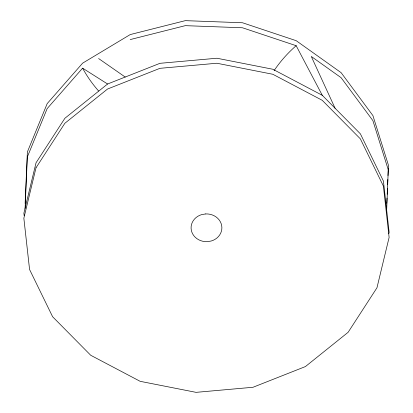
<?xml version="1.0" encoding="UTF-8"?>
<svg xmlns="http://www.w3.org/2000/svg" width="413" height="413" viewBox="0 0 413 413"><rect width="100%" height="100%" fill="white"/><g stroke="black" fill="none" stroke-linecap="round" stroke-linejoin="round"><path stroke-width="0.62" d="M386.609 211.502L388.452 165.267L372.924 115.609L341.138 72.683L296.198 40.691L242.508 22.761L185.318 20.65L130.229 34.568L82.636 63.148L47.196 103.596L27.377 151.953L25.121 203.48M25.085 208.493L27.341 156.961L47.159 108.609L82.6 68.16L107.587 84.004L159.976 63.313L216.923 58.233L272.848 69.255L322.285 95.31L360.384 133.843L383.429 181.08L389.149 232.4L388.85 233.644M386.449 211.002L386.589 207.78M386.785 203.268L387.012 198.116M387.182 194.255L387.435 188.457M387.606 184.59L387.828 179.438M387.998 175.571L388.308 168.489M107.587 84.004L64.877 118.283L36.039 162.789L23.882 213.17L24.166 215.694M130.198 39.576L185.282 25.658L242.472 27.769L296.162 45.698L322.285 95.31M98.614 58.543L125.211 77.045M335.103 108.273L311.283 56.462L341.102 77.69L372.893 120.622L388.416 170.28M274.118 70.587A137.524 123.921 0.4 0 1 296.162 45.698M98.604 90.989A137.524 123.921 0.4 0 1 82.6 68.16M36.003 167.802L23.851 218.183L29.571 269.503L52.616 316.74L90.715 355.273L140.152 381.323L196.077 392.35L253.024 387.265L305.413 366.574L348.123 332.295L376.961 287.789L389.118 237.408L383.393 186.087L360.353 138.851L322.248 100.318L272.812 74.268L216.887 63.241L159.939 68.326L107.55 89.017L64.846 123.296L36.003 167.802M205.746 213.929L201.787 214.569A15.405 13.882 0.4 0 0 191.322 230.242A15.405 13.882 0.4 0 0 207.218 241.662L211.177 241.022A15.405 13.882 0.4 0 0 221.642 225.348A15.405 13.882 0.4 0 0 205.746 213.929"/></g></svg>
